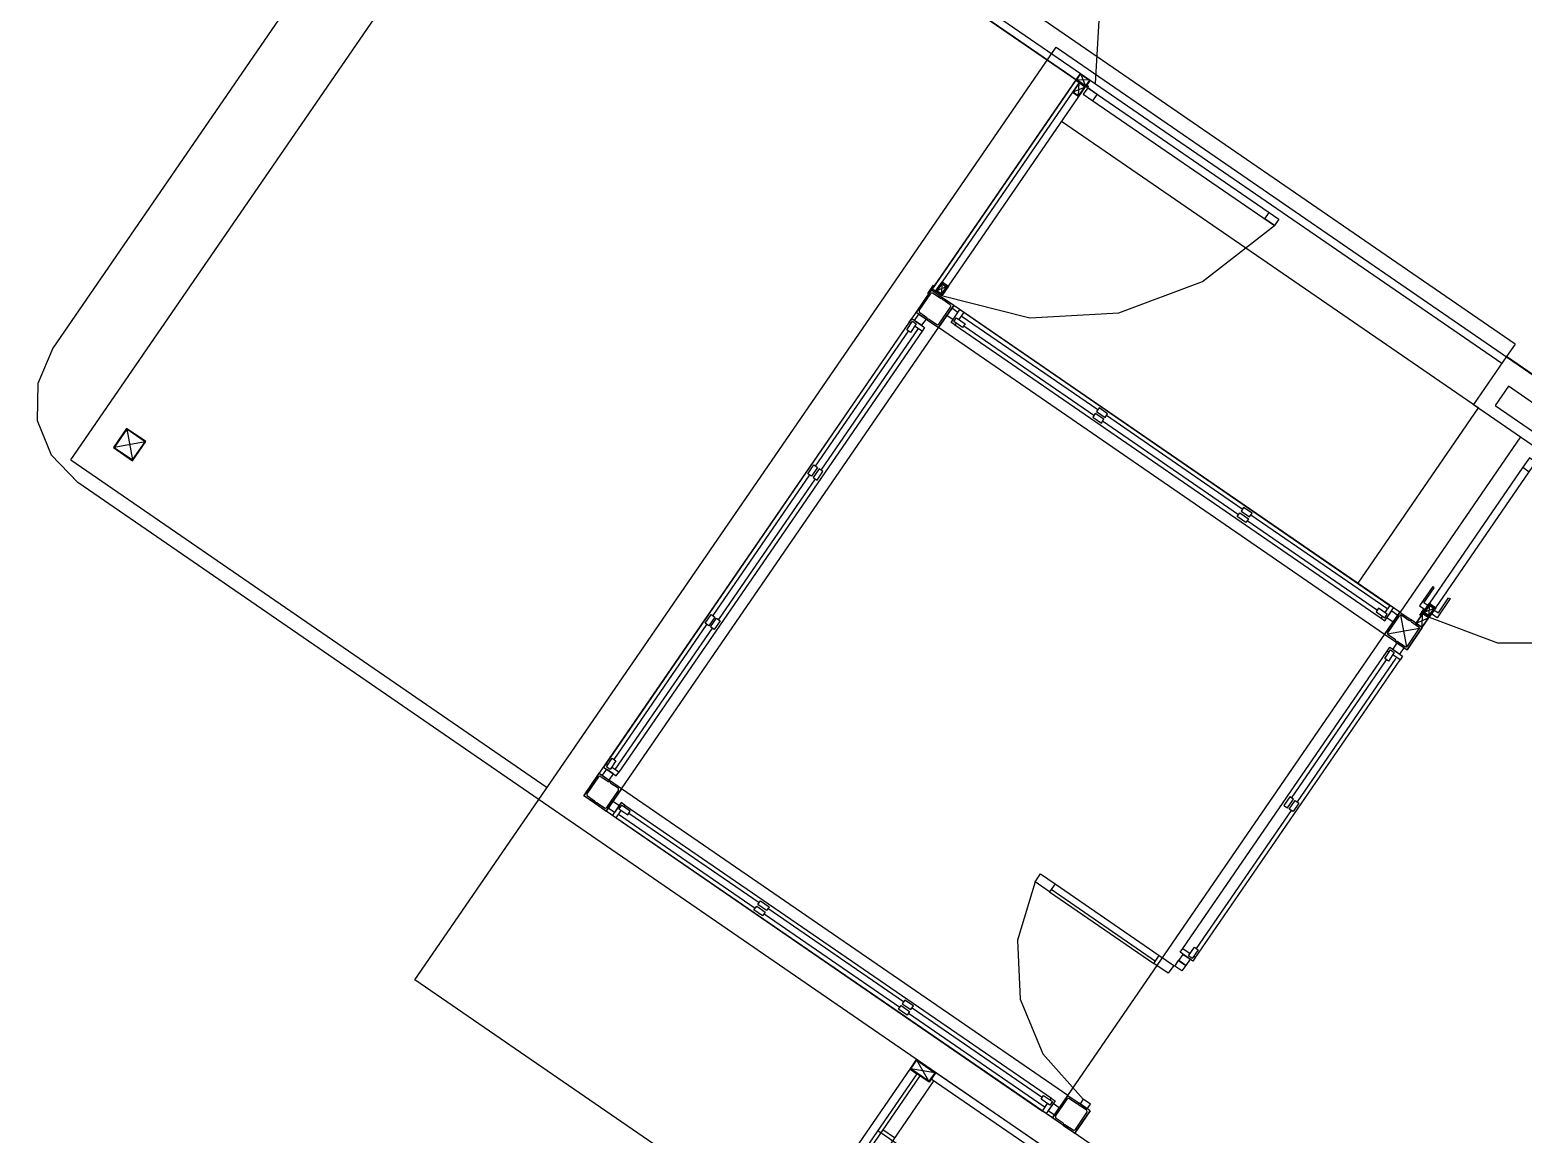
# Model space of a CAD drawing. Header units: metres. Extents: x 2 to 323, y -2 to 254.
# Drawn here: x 87.22 to 94.94, y 186.13 to 191.83 of the extents above; entities that cross this region are included whole.
import ezdxf

# ---------------------------------------------------------------- set-up
doc = ezdxf.new("R2010")
doc.units = ezdxf.units.M
doc.layers.add('REFERENCIA', color=7, linetype='Continuous')

msp = doc.modelspace()

# ---------------------------------------------------------------- linework, layer by layer
at = {"layer": 'REFERENCIA'}
for p, q in [((87.428, 189.611), (92.892, 197.559)), ((87.428, 189.611), (92.892, 197.559)), ((93.053, 197.326), (92.725, 191.557)), ((94.896, 190.21), (90.182, 193.45)), ((94.896, 190.21), (90.182, 193.45)), ((94.896, 190.21), (90.182, 193.45)), ((89.487, 193.322), (87.334, 190.189)), ((89.487, 193.322), (87.334, 190.189)), ((89.487, 193.322), (87.334, 190.189)), ((90.133, 193.29), (92.626, 191.576)), ((90.133, 193.29), (92.626, 191.576)), ((90.133, 193.29), (92.626, 191.576)), ((90.156, 193.323), (92.649, 191.609)), ((90.156, 193.323), (92.649, 191.609)), ((90.156, 193.323), (92.649, 191.609)), ((92.649, 191.607), (92.675, 191.545)), ((92.649, 191.607), (92.675, 191.545)), ((92.649, 191.607), (92.675, 191.545)), ((92.624, 191.574), (91.882, 190.494)), ((92.624, 191.574), (91.882, 190.494)), ((92.624, 191.574), (91.882, 190.494)), ((92.607, 191.513), (91.933, 190.532)), ((92.607, 191.513), (91.933, 190.532)), ((92.607, 191.513), (91.933, 190.532)), ((92.672, 191.539), (92.609, 191.513)), ((92.672, 191.539), (92.609, 191.513)), ((92.672, 191.539), (92.609, 191.513)), ((92.624, 191.574), (92.641, 191.563)), ((92.624, 191.574), (92.641, 191.563)), ((92.624, 191.574), (92.641, 191.563)), ((92.696, 191.575), (92.628, 191.577)), ((92.696, 191.575), (92.628, 191.577)), ((92.696, 191.575), (92.628, 191.577)), ((92.639, 191.493), (92.641, 191.56)), ((92.639, 191.493), (92.641, 191.56)), ((92.639, 191.493), (92.641, 191.56)), ((92.686, 191.535), (93.674, 190.856)), ((92.686, 191.535), (93.674, 190.856)), ((92.686, 191.535), (93.674, 190.856)), ((92.698, 191.575), (94.828, 190.111)), ((92.698, 191.575), (94.828, 190.111)), ((92.698, 191.575), (94.828, 190.111)), ((91.966, 190.51), (92.64, 191.49)), ((91.966, 190.51), (92.64, 191.49)), ((91.966, 190.51), (92.64, 191.49)), ((92.712, 191.468), (93.652, 190.823)), ((92.712, 191.468), (93.652, 190.823)), ((92.712, 191.468), (93.652, 190.823)), ((94.705, 189.881), (92.551, 191.361)), ((94.705, 189.881), (92.551, 191.361)), ((94.705, 189.881), (92.551, 191.361)), ((91.963, 190.509), (91.901, 190.483)), ((91.963, 190.509), (91.901, 190.483)), ((91.963, 190.509), (91.901, 190.483)), ((91.931, 190.463), (91.933, 190.53)), ((91.931, 190.463), (91.933, 190.53)), ((91.931, 190.463), (91.933, 190.53)), ((91.798, 190.374), (91.878, 190.49)), ((91.878, 190.49), (91.798, 190.374)), ((91.798, 190.374), (91.878, 190.49)), ((91.878, 190.49), (91.798, 190.374)), ((91.798, 190.374), (91.878, 190.49)), ((91.878, 190.49), (91.798, 190.374)), ((91.815, 190.383), (91.875, 190.471)), ((91.815, 190.383), (91.875, 190.471)), ((91.815, 190.383), (91.875, 190.471)), ((91.878, 190.49), (91.935, 190.45)), ((91.878, 190.49), (91.935, 190.45)), ((91.878, 190.49), (91.935, 190.45)), ((91.899, 190.483), (91.882, 190.494)), ((91.899, 190.483), (91.882, 190.494)), ((91.899, 190.483), (91.882, 190.494)), ((91.887, 190.473), (91.924, 190.448)), ((91.887, 190.473), (91.924, 190.448)), ((91.887, 190.473), (91.924, 190.448)), ((91.935, 190.45), (91.935, 190.45)), ((91.993, 190.41), (91.935, 190.45)), ((91.935, 190.45), (91.935, 190.45)), ((91.935, 190.45), (91.935, 190.45)), ((91.935, 190.45), (91.935, 190.45)), ((91.935, 190.45), (91.935, 190.45)), ((91.993, 190.41), (91.935, 190.45)), ((91.935, 190.45), (91.935, 190.45)), ((91.935, 190.45), (91.935, 190.45)), ((91.935, 190.45), (91.935, 190.45)), ((91.935, 190.45), (91.935, 190.45)), ((91.993, 190.41), (91.935, 190.45)), ((91.935, 190.45), (91.935, 190.45)), ((91.935, 190.45), (91.935, 190.45)), ((91.935, 190.45), (91.935, 190.45)), ((91.975, 190.413), (91.938, 190.438)), ((91.975, 190.413), (91.938, 190.438)), ((91.975, 190.413), (91.938, 190.438)), ((91.856, 190.335), (91.798, 190.374)), ((91.856, 190.335), (91.798, 190.374)), ((91.856, 190.335), (91.798, 190.374)), ((91.854, 190.346), (91.817, 190.372)), ((91.854, 190.346), (91.817, 190.372)), ((91.854, 190.346), (91.817, 190.372)), ((91.914, 190.295), (91.993, 190.41)), ((91.993, 190.41), (91.914, 190.295)), ((91.914, 190.295), (91.993, 190.41)), ((91.993, 190.41), (91.914, 190.295)), ((91.914, 190.295), (91.993, 190.41)), ((91.993, 190.41), (91.914, 190.295)), ((91.916, 190.313), (91.977, 190.401)), ((91.916, 190.313), (91.977, 190.401)), ((91.916, 190.313), (91.977, 190.401)), ((94.3, 188.824), (91.993, 190.41)), ((94.3, 188.824), (91.993, 190.41)), ((94.3, 188.824), (91.993, 190.41)), ((92.032, 190.356), (92.738, 189.871)), ((92.032, 190.356), (92.738, 189.871)), ((92.032, 190.356), (92.738, 189.871)), ((92.045, 190.375), (92.045, 190.375)), ((92.045, 190.375), (94.249, 188.859)), ((92.045, 190.375), (92.045, 190.375)), ((92.045, 190.375), (94.249, 188.859)), ((92.045, 190.375), (92.045, 190.375)), ((92.045, 190.375), (94.249, 188.859)), ((91.763, 190.323), (90.195, 188.042)), ((91.763, 190.323), (90.195, 188.042)), ((91.763, 190.323), (90.195, 188.042)), ((91.829, 190.277), (90.261, 187.997)), ((91.829, 190.277), (90.261, 187.997)), ((91.829, 190.277), (90.261, 187.997)), ((90.275, 187.911), (91.919, 190.302)), ((90.275, 187.911), (91.919, 190.302)), ((90.275, 187.911), (91.919, 190.302)), ((91.279, 189.578), (91.759, 190.277)), ((91.279, 189.578), (91.759, 190.277)), ((91.279, 189.578), (91.759, 190.277)), ((91.307, 189.559), (91.81, 190.29)), ((91.307, 189.559), (91.81, 190.29)), ((91.307, 189.559), (91.81, 190.29)), ((91.763, 190.323), (91.763, 190.323)), ((91.763, 190.323), (91.763, 190.323)), ((91.763, 190.323), (91.763, 190.323)), ((91.856, 190.335), (91.856, 190.335)), ((91.856, 190.335), (91.914, 190.295)), ((91.856, 190.335), (91.856, 190.335)), ((91.856, 190.335), (91.856, 190.335)), ((91.856, 190.335), (91.856, 190.335)), ((91.856, 190.335), (91.856, 190.335)), ((91.856, 190.335), (91.856, 190.335)), ((91.856, 190.335), (91.914, 190.295)), ((91.856, 190.335), (91.856, 190.335)), ((91.856, 190.335), (91.856, 190.335)), ((91.856, 190.335), (91.856, 190.335)), ((91.856, 190.335), (91.856, 190.335)), ((91.856, 190.335), (91.856, 190.335)), ((91.856, 190.335), (91.914, 190.295)), ((91.856, 190.335), (91.856, 190.335)), ((91.856, 190.335), (91.856, 190.335)), ((91.856, 190.335), (91.856, 190.335)), ((91.856, 190.335), (91.856, 190.335)), ((91.868, 190.337), (91.905, 190.311)), ((91.868, 190.337), (91.905, 190.311)), ((91.868, 190.337), (91.905, 190.311)), ((94.221, 188.709), (91.914, 190.295)), ((94.221, 188.709), (91.914, 190.295)), ((94.221, 188.709), (91.914, 190.295)), ((91.999, 190.309), (94.204, 188.793)), ((91.999, 190.309), (94.204, 188.793)), ((91.999, 190.309), (94.204, 188.793)), ((92.045, 190.305), (92.718, 189.842)), ((92.045, 190.305), (92.718, 189.842)), ((92.045, 190.305), (92.718, 189.842)), ((94.896, 190.21), (94.851, 190.145)), ((94.896, 190.21), (94.851, 190.145)), ((94.896, 190.21), (94.851, 190.145)), ((93.465, 189.328), (92.763, 189.811)), ((93.465, 189.328), (92.763, 189.811)), ((93.465, 189.328), (92.763, 189.811)), ((93.485, 189.357), (92.783, 189.84)), ((93.485, 189.357), (92.783, 189.84)), ((93.485, 189.357), (92.783, 189.84)), ((94.705, 189.881), (94.082, 188.974)), ((94.705, 189.881), (94.082, 188.974)), ((94.705, 189.881), (94.082, 188.974)), ((87.717, 189.771), (87.746, 189.611)), ((87.717, 189.771), (87.746, 189.611)), ((87.717, 189.771), (87.746, 189.611)), ((94.924, 189.731), (94.301, 188.824)), ((94.924, 189.731), (94.301, 188.824)), ((94.924, 189.731), (94.301, 188.824)), ((87.811, 189.705), (87.651, 189.676)), ((87.811, 189.705), (87.651, 189.676)), ((87.811, 189.705), (87.651, 189.676)), ((87.428, 189.611), (89.891, 187.918)), ((87.428, 189.611), (89.891, 187.918)), ((91.248, 189.534), (90.748, 188.806)), ((91.248, 189.534), (90.748, 188.806)), ((91.248, 189.534), (90.748, 188.806)), ((91.277, 189.514), (90.776, 188.786)), ((91.277, 189.514), (90.776, 188.786)), ((91.277, 189.514), (90.776, 188.786)), ((94.936, 189.573), (94.453, 188.87)), ((94.936, 189.573), (94.453, 188.87)), ((94.936, 189.573), (94.453, 188.87)), ((94.486, 188.847), (94.969, 189.55)), ((94.486, 188.847), (94.969, 189.55)), ((94.486, 188.847), (94.969, 189.55)), ((92.501, 186.03), (87.463, 189.494)), ((92.501, 186.03), (87.463, 189.494)), ((92.501, 186.03), (87.463, 189.494)), ((93.51, 189.298), (94.184, 188.835)), ((93.51, 189.298), (94.184, 188.835)), ((93.51, 189.298), (94.184, 188.835)), ((94.232, 188.843), (93.53, 189.326)), ((94.232, 188.843), (93.53, 189.326)), ((94.232, 188.843), (93.53, 189.326)), ((94.221, 188.709), (94.3, 188.824)), ((94.3, 188.824), (94.221, 188.709)), ((94.221, 188.709), (94.3, 188.824)), ((94.3, 188.824), (94.221, 188.709)), ((94.221, 188.709), (94.3, 188.824)), ((94.3, 188.824), (94.221, 188.709)), ((94.238, 188.718), (94.298, 188.805)), ((94.238, 188.718), (94.298, 188.805)), ((94.238, 188.718), (94.298, 188.805)), ((94.3, 188.824), (94.358, 188.784)), ((94.3, 188.824), (94.358, 188.784)), ((94.3, 188.824), (94.358, 188.784)), ((94.303, 188.809), (94.334, 188.645)), ((94.303, 188.809), (94.334, 188.645)), ((94.303, 188.809), (94.334, 188.645)), ((94.31, 188.808), (94.346, 188.782)), ((94.31, 188.808), (94.346, 188.782)), ((94.31, 188.808), (94.346, 188.782)), ((94.415, 188.747), (94.417, 188.815)), ((94.415, 188.747), (94.417, 188.815)), ((94.415, 188.747), (94.417, 188.815)), ((94.484, 188.847), (94.421, 188.821)), ((94.484, 188.847), (94.421, 188.821)), ((94.484, 188.847), (94.421, 188.821)), ((94.452, 188.8), (94.454, 188.867)), ((94.452, 188.8), (94.454, 188.867)), ((94.452, 188.8), (94.454, 188.867)), ((90.237, 188.062), (90.717, 188.761)), ((90.237, 188.062), (90.717, 188.761)), ((90.237, 188.062), (90.717, 188.761)), ((90.243, 188.01), (90.746, 188.741)), ((90.243, 188.01), (90.746, 188.741)), ((90.243, 188.01), (90.746, 188.741)), ((94.236, 188.712), (94.401, 188.742)), ((94.236, 188.712), (94.401, 188.742)), ((94.236, 188.712), (94.401, 188.742)), ((94.337, 188.629), (94.416, 188.745)), ((94.416, 188.745), (94.337, 188.629)), ((94.337, 188.629), (94.416, 188.745)), ((94.416, 188.745), (94.337, 188.629)), ((94.337, 188.629), (94.416, 188.745)), ((94.416, 188.745), (94.337, 188.629)), ((94.339, 188.648), (94.399, 188.736)), ((94.339, 188.648), (94.399, 188.736)), ((94.339, 188.648), (94.399, 188.736)), ((94.358, 188.784), (94.358, 188.784)), ((94.416, 188.745), (94.358, 188.784)), ((94.358, 188.784), (94.358, 188.784)), ((94.358, 188.784), (94.358, 188.784)), ((94.358, 188.784), (94.358, 188.784)), ((94.358, 188.784), (94.358, 188.784)), ((94.416, 188.745), (94.358, 188.784)), ((94.358, 188.784), (94.358, 188.784)), ((94.358, 188.784), (94.358, 188.784)), ((94.358, 188.784), (94.358, 188.784)), ((94.358, 188.784), (94.358, 188.784)), ((94.416, 188.745), (94.358, 188.784)), ((94.358, 188.784), (94.358, 188.784)), ((94.358, 188.784), (94.358, 188.784)), ((94.358, 188.784), (94.358, 188.784)), ((94.397, 188.747), (94.36, 188.773)), ((94.397, 188.747), (94.36, 188.773)), ((94.397, 188.747), (94.36, 188.773)), ((94.385, 188.768), (94.448, 188.794)), ((94.385, 188.768), (94.448, 188.794)), ((94.385, 188.768), (94.448, 188.794)), ((92.583, 186.325), (94.226, 188.716)), ((92.583, 186.325), (94.226, 188.716)), ((92.583, 186.325), (94.226, 188.716)), ((94.279, 188.669), (94.221, 188.709)), ((94.279, 188.669), (94.221, 188.709)), ((94.279, 188.669), (94.221, 188.709)), ((94.277, 188.681), (94.24, 188.706)), ((94.277, 188.681), (94.24, 188.706)), ((94.277, 188.681), (94.24, 188.706)), ((94.279, 188.669), (94.279, 188.669)), ((94.279, 188.669), (94.337, 188.629)), ((94.279, 188.669), (94.279, 188.669)), ((94.279, 188.669), (94.279, 188.669)), ((94.279, 188.669), (94.279, 188.669)), ((94.279, 188.669), (94.279, 188.669)), ((94.279, 188.669), (94.279, 188.669)), ((94.279, 188.669), (94.337, 188.629)), ((94.279, 188.669), (94.279, 188.669)), ((94.279, 188.669), (94.279, 188.669)), ((94.279, 188.669), (94.279, 188.669)), ((94.279, 188.669), (94.279, 188.669)), ((94.279, 188.669), (94.279, 188.669)), ((94.279, 188.669), (94.337, 188.629)), ((94.279, 188.669), (94.279, 188.669)), ((94.279, 188.669), (94.279, 188.669)), ((94.279, 188.669), (94.279, 188.669)), ((94.279, 188.669), (94.279, 188.669)), ((94.291, 188.671), (94.327, 188.646)), ((94.291, 188.671), (94.327, 188.646)), ((94.291, 188.671), (94.327, 188.646)), ((93.178, 187.086), (94.235, 188.623)), ((93.178, 187.086), (94.235, 188.623)), ((93.178, 187.086), (94.235, 188.623)), ((93.239, 187.033), (94.301, 188.578)), ((93.239, 187.033), (94.301, 188.578)), ((93.239, 187.033), (94.301, 188.578)), ((93.74, 187.863), (94.231, 188.578)), ((93.74, 187.863), (94.231, 188.578)), ((93.74, 187.863), (94.231, 188.578)), ((94.279, 188.587), (93.769, 187.844)), ((94.279, 188.587), (93.769, 187.844)), ((94.279, 188.587), (93.769, 187.844)), ((90.081, 187.875), (90.16, 187.991)), ((90.16, 187.991), (90.081, 187.875)), ((90.081, 187.875), (90.16, 187.991)), ((90.16, 187.991), (90.081, 187.875)), ((90.081, 187.875), (90.16, 187.991)), ((90.16, 187.991), (90.081, 187.875)), ((90.097, 187.884), (90.157, 187.972)), ((90.097, 187.884), (90.157, 187.972)), ((90.097, 187.884), (90.157, 187.972)), ((90.16, 187.991), (90.218, 187.951)), ((90.16, 187.991), (90.218, 187.951)), ((90.16, 187.991), (90.218, 187.951)), ((90.169, 187.974), (90.206, 187.949)), ((90.169, 187.974), (90.206, 187.949)), ((90.169, 187.974), (90.206, 187.949)), ((90.138, 187.836), (90.081, 187.875)), ((90.138, 187.836), (90.081, 187.875)), ((90.138, 187.836), (90.081, 187.875)), ((90.196, 187.796), (90.275, 187.911)), ((90.275, 187.911), (90.196, 187.796)), ((90.196, 187.796), (90.275, 187.911)), ((90.275, 187.911), (90.196, 187.796)), ((90.196, 187.796), (90.275, 187.911)), ((90.275, 187.911), (90.196, 187.796)), ((90.199, 187.815), (90.259, 187.902)), ((90.199, 187.815), (90.259, 187.902)), ((90.199, 187.815), (90.259, 187.902)), ((90.218, 187.951), (90.218, 187.951)), ((90.275, 187.911), (90.218, 187.951)), ((90.218, 187.951), (90.218, 187.951)), ((90.218, 187.951), (90.218, 187.951)), ((90.218, 187.951), (90.218, 187.951)), ((90.218, 187.951), (90.218, 187.951)), ((90.275, 187.911), (90.218, 187.951)), ((90.218, 187.951), (90.218, 187.951)), ((90.218, 187.951), (90.218, 187.951)), ((90.218, 187.951), (90.218, 187.951)), ((90.218, 187.951), (90.218, 187.951)), ((90.275, 187.911), (90.218, 187.951)), ((90.218, 187.951), (90.218, 187.951)), ((90.218, 187.951), (90.218, 187.951)), ((90.218, 187.951), (90.218, 187.951)), ((90.257, 187.914), (90.22, 187.939)), ((90.257, 187.914), (90.22, 187.939)), ((90.257, 187.914), (90.22, 187.939)), ((92.583, 186.325), (90.275, 187.911)), ((92.583, 186.325), (90.275, 187.911)), ((92.583, 186.325), (90.275, 187.911)), ((90.136, 187.847), (90.099, 187.873)), ((90.136, 187.847), (90.099, 187.873)), ((90.136, 187.847), (90.099, 187.873)), ((90.138, 187.836), (90.138, 187.836)), ((90.138, 187.836), (90.196, 187.796)), ((90.138, 187.836), (90.138, 187.836)), ((90.138, 187.836), (90.138, 187.836)), ((90.138, 187.836), (90.138, 187.836)), ((90.138, 187.836), (90.138, 187.836)), ((90.138, 187.836), (90.138, 187.836)), ((90.138, 187.836), (90.196, 187.796)), ((90.138, 187.836), (90.138, 187.836)), ((90.138, 187.836), (90.138, 187.836)), ((90.138, 187.836), (90.138, 187.836)), ((90.138, 187.836), (90.138, 187.836)), ((90.138, 187.836), (90.138, 187.836)), ((90.138, 187.836), (90.196, 187.796)), ((90.138, 187.836), (90.138, 187.836)), ((90.138, 187.836), (90.138, 187.836)), ((90.138, 187.836), (90.138, 187.836)), ((90.138, 187.836), (90.138, 187.836)), ((90.15, 187.838), (90.187, 187.813)), ((90.15, 187.838), (90.187, 187.813)), ((90.15, 187.838), (90.187, 187.813)), ((90.293, 187.827), (92.498, 186.311)), ((90.293, 187.827), (92.498, 186.311)), ((90.293, 187.827), (92.498, 186.311)), ((93.738, 187.799), (93.247, 187.085)), ((93.738, 187.799), (93.247, 187.085)), ((93.738, 187.799), (93.247, 187.085)), ((92.503, 186.21), (90.196, 187.796)), ((92.503, 186.21), (90.196, 187.796)), ((92.503, 186.21), (90.196, 187.796)), ((90.248, 187.761), (90.248, 187.761)), ((90.248, 187.761), (92.452, 186.245)), ((90.248, 187.761), (90.248, 187.761)), ((90.248, 187.761), (92.452, 186.245)), ((90.248, 187.761), (90.248, 187.761)), ((90.248, 187.761), (92.452, 186.245)), ((90.26, 187.78), (90.967, 187.294)), ((90.26, 187.78), (90.967, 187.294)), ((90.26, 187.78), (90.967, 187.294)), ((90.313, 187.785), (90.987, 187.323)), ((90.313, 187.785), (90.987, 187.323)), ((90.313, 187.785), (90.987, 187.323)), ((92.517, 187.42), (93.056, 187.049)), ((92.517, 187.42), (93.056, 187.049)), ((92.517, 187.42), (93.056, 187.049)), ((92.488, 187.379), (93.028, 187.008)), ((92.488, 187.379), (93.028, 187.008)), ((92.488, 187.379), (93.028, 187.008)), ((92.497, 187.392), (93.037, 187.02)), ((92.497, 187.392), (93.037, 187.02)), ((92.497, 187.392), (93.037, 187.02)), ((91.714, 186.78), (91.012, 187.263)), ((91.714, 186.78), (91.012, 187.263)), ((91.714, 186.78), (91.012, 187.263)), ((91.734, 186.809), (91.031, 187.292)), ((91.734, 186.809), (91.031, 187.292)), ((91.734, 186.809), (91.031, 187.292)), ((92.461, 186.267), (91.759, 186.75)), ((92.461, 186.267), (91.759, 186.75)), ((92.461, 186.267), (91.759, 186.75)), ((91.778, 186.778), (92.452, 186.315)), ((91.778, 186.778), (92.452, 186.315)), ((91.778, 186.778), (92.452, 186.315)), ((91.865, 186.399), (91.802, 186.508)), ((91.865, 186.399), (91.802, 186.508)), ((91.865, 186.399), (91.802, 186.508)), ((91.818, 186.427), (83.297, 174.032)), ((91.818, 186.427), (83.297, 174.032)), ((91.818, 186.427), (83.297, 174.032)), ((91.896, 186.443), (91.771, 186.463)), ((91.896, 186.443), (91.771, 186.463)), ((91.896, 186.443), (91.771, 186.463)), ((91.877, 186.411), (91.9, 186.444)), ((91.877, 186.411), (91.9, 186.444)), ((91.877, 186.411), (91.9, 186.444)), ((91.877, 186.411), (92.438, 186.026)), ((91.877, 186.411), (92.438, 186.026)), ((91.877, 186.411), (92.438, 186.026)), ((91.9, 186.444), (92.46, 186.059)), ((91.9, 186.444), (92.46, 186.059)), ((91.9, 186.444), (92.46, 186.059)), ((91.89, 186.402), (83.358, 173.99)), ((91.89, 186.402), (83.358, 173.99)), ((91.89, 186.402), (83.358, 173.99)), ((92.504, 186.21), (92.583, 186.325)), ((92.583, 186.325), (92.504, 186.21)), ((92.504, 186.21), (92.583, 186.325)), ((92.583, 186.325), (92.504, 186.21)), ((92.504, 186.21), (92.583, 186.325)), ((92.583, 186.325), (92.504, 186.21)), ((92.52, 186.219), (92.58, 186.307)), ((92.52, 186.219), (92.58, 186.307)), ((92.52, 186.219), (92.58, 186.307)), ((92.583, 186.325), (92.641, 186.286)), ((92.583, 186.325), (92.641, 186.286)), ((92.583, 186.325), (92.641, 186.286)), ((92.592, 186.309), (92.629, 186.283)), ((92.592, 186.309), (92.629, 186.283)), ((92.592, 186.309), (92.629, 186.283)), ((92.641, 186.286), (92.641, 186.286)), ((92.698, 186.246), (92.641, 186.286)), ((92.641, 186.286), (92.641, 186.286)), ((92.641, 186.286), (92.641, 186.286)), ((92.641, 186.286), (92.641, 186.286)), ((92.641, 186.286), (92.641, 186.286)), ((92.698, 186.246), (92.641, 186.286)), ((92.641, 186.286), (92.641, 186.286)), ((92.641, 186.286), (92.641, 186.286)), ((92.641, 186.286), (92.641, 186.286)), ((92.641, 186.286), (92.641, 186.286)), ((92.698, 186.246), (92.641, 186.286)), ((92.641, 186.286), (92.641, 186.286)), ((92.641, 186.286), (92.641, 186.286)), ((92.641, 186.286), (92.641, 186.286)), ((92.68, 186.249), (92.643, 186.274)), ((92.68, 186.249), (92.643, 186.274)), ((92.68, 186.249), (92.643, 186.274)), ((92.561, 186.17), (92.504, 186.21)), ((92.561, 186.17), (92.504, 186.21)), ((92.561, 186.17), (92.504, 186.21)), ((92.559, 186.182), (92.522, 186.207)), ((92.559, 186.182), (92.522, 186.207)), ((92.559, 186.182), (92.522, 186.207)), ((92.619, 186.131), (92.698, 186.246)), ((92.698, 186.246), (92.619, 186.131)), ((92.619, 186.131), (92.698, 186.246)), ((92.698, 186.246), (92.619, 186.131)), ((92.619, 186.131), (92.698, 186.246)), ((92.698, 186.246), (92.619, 186.131)), ((92.622, 186.149), (92.682, 186.237)), ((92.622, 186.149), (92.682, 186.237)), ((92.622, 186.149), (92.682, 186.237)), ((91.601, 186.145), (92.194, 185.737)), ((91.601, 186.145), (92.194, 185.737)), ((91.601, 186.145), (92.194, 185.737)), ((91.686, 186.106), (91.626, 186.147)), ((91.686, 186.106), (91.626, 186.147)), ((91.686, 186.106), (91.626, 186.147)), ((92.561, 186.17), (92.561, 186.17)), ((92.561, 186.17), (92.619, 186.131)), ((92.561, 186.17), (92.561, 186.17)), ((92.561, 186.17), (92.561, 186.17)), ((92.561, 186.17), (92.561, 186.17)), ((92.561, 186.17), (92.561, 186.17)), ((92.561, 186.17), (92.561, 186.17)), ((92.561, 186.17), (92.619, 186.131)), ((92.561, 186.17), (92.561, 186.17)), ((92.561, 186.17), (92.561, 186.17)), ((92.561, 186.17), (92.561, 186.17)), ((92.561, 186.17), (92.561, 186.17)), ((92.561, 186.17), (92.561, 186.17)), ((92.561, 186.17), (92.619, 186.131)), ((92.561, 186.17), (92.561, 186.17)), ((92.561, 186.17), (92.561, 186.17)), ((92.561, 186.17), (92.561, 186.17)), ((92.561, 186.17), (92.561, 186.17)), ((92.573, 186.172), (92.61, 186.147)), ((92.573, 186.172), (92.61, 186.147)), ((92.573, 186.172), (92.61, 186.147))]:
    msp.add_line(p, q, dxfattribs=at)
for points in [[(90.081, 187.875), (92.626, 191.576), (90.133, 193.29), (91.317, 195.013), (91.284, 195.036), (92.944, 197.45), (114.105, 182.904), (129.398, 176.048), (129.431, 176.025), (122.372, 165.757), (107.621, 175.897), (107.584, 175.843), (94.976, 184.51), (90.081, 187.875)], [(90.081, 187.875), (92.626, 191.576), (90.133, 193.29), (91.317, 195.013), (91.284, 195.036), (92.944, 197.45), (114.105, 182.904), (129.398, 176.048), (129.431, 176.025), (122.372, 165.757), (107.621, 175.897), (107.584, 175.843), (94.976, 184.51), (90.081, 187.875)], [(92.522, 191.745), (110.273, 179.543), (106.958, 174.72), (89.207, 186.923), (92.522, 191.745)], [(92.522, 191.745), (110.273, 179.543), (106.958, 174.72), (89.207, 186.923), (92.522, 191.745)], [(92.698, 191.575), (92.676, 191.542), (92.626, 191.576), (92.649, 191.609), (92.698, 191.575)], [(92.698, 191.575), (92.676, 191.542), (92.626, 191.576), (92.649, 191.609), (92.698, 191.575)], [(92.698, 191.575), (92.676, 191.542), (92.626, 191.576), (92.649, 191.609), (92.698, 191.575)], [(92.695, 191.575), (92.675, 191.545), (92.629, 191.577), (92.649, 191.606), (92.695, 191.575)], [(92.695, 191.575), (92.675, 191.545), (92.629, 191.577), (92.649, 191.606), (92.695, 191.575)], [(92.695, 191.575), (92.675, 191.545), (92.629, 191.577), (92.649, 191.606), (92.695, 191.575)], [(92.674, 191.54), (92.641, 191.563), (92.607, 191.513), (92.64, 191.49), (92.674, 191.54)], [(92.674, 191.54), (92.641, 191.563), (92.607, 191.513), (92.64, 191.49), (92.674, 191.54)], [(92.674, 191.54), (92.641, 191.563), (92.607, 191.513), (92.64, 191.49), (92.674, 191.54)], [(92.671, 191.539), (92.641, 191.56), (92.61, 191.514), (92.639, 191.493), (92.671, 191.539)], [(92.671, 191.539), (92.641, 191.56), (92.61, 191.514), (92.639, 191.493), (92.671, 191.539)], [(92.671, 191.539), (92.641, 191.56), (92.61, 191.514), (92.639, 191.493), (92.671, 191.539)], [(92.686, 191.535), (92.663, 191.502), (92.712, 191.468), (92.735, 191.501), (92.686, 191.535)], [(92.686, 191.535), (92.663, 191.502), (92.712, 191.468), (92.735, 191.501), (92.686, 191.535)], [(92.686, 191.535), (92.663, 191.502), (92.712, 191.468), (92.735, 191.501), (92.686, 191.535)], [(92.688, 191.542), (92.688, 191.54), (92.687, 191.539), (92.685, 191.538), (92.683, 191.537), (92.681, 191.538), (92.68, 191.539), (92.679, 191.54), (92.678, 191.542), (92.679, 191.544), (92.68, 191.546), (92.681, 191.547), (92.683, 191.547), (92.685, 191.547), (92.687, 191.546), (92.688, 191.544), (92.688, 191.542)], [(92.688, 191.542), (92.688, 191.54), (92.687, 191.539), (92.685, 191.538), (92.683, 191.537), (92.681, 191.538), (92.68, 191.539), (92.679, 191.54), (92.678, 191.542), (92.679, 191.544), (92.68, 191.546), (92.681, 191.547), (92.683, 191.547), (92.685, 191.547), (92.687, 191.546), (92.688, 191.544), (92.688, 191.542)], [(92.688, 191.542), (92.688, 191.54), (92.687, 191.539), (92.685, 191.538), (92.683, 191.537), (92.681, 191.538), (92.68, 191.539), (92.679, 191.54), (92.678, 191.542), (92.679, 191.544), (92.68, 191.546), (92.681, 191.547), (92.683, 191.547), (92.685, 191.547), (92.687, 191.546), (92.688, 191.544), (92.688, 191.542)], [(93.674, 190.856), (93.652, 190.823), (93.602, 190.857), (93.625, 190.89), (93.674, 190.856)], [(93.674, 190.856), (93.652, 190.823), (93.602, 190.857), (93.625, 190.89), (93.674, 190.856)], [(93.674, 190.856), (93.652, 190.823), (93.602, 190.857), (93.625, 190.89), (93.674, 190.856)], [(91.863, 190.468), (91.859, 190.471), (91.888, 190.514), (91.893, 190.511), (91.863, 190.468)], [(91.863, 190.468), (91.859, 190.471), (91.888, 190.514), (91.893, 190.511), (91.863, 190.468)], [(91.863, 190.468), (91.859, 190.471), (91.888, 190.514), (91.893, 190.511), (91.863, 190.468)], [(91.932, 190.46), (91.899, 190.483), (91.933, 190.532), (91.966, 190.51), (91.932, 190.46)], [(91.932, 190.46), (91.899, 190.483), (91.933, 190.532), (91.966, 190.51), (91.932, 190.46)], [(91.932, 190.46), (91.899, 190.483), (91.933, 190.532), (91.966, 190.51), (91.932, 190.46)], [(91.931, 190.463), (91.902, 190.483), (91.933, 190.53), (91.963, 190.509), (91.931, 190.463)], [(91.931, 190.463), (91.902, 190.483), (91.933, 190.53), (91.963, 190.509), (91.931, 190.463)], [(91.931, 190.463), (91.902, 190.483), (91.933, 190.53), (91.963, 190.509), (91.931, 190.463)], [(91.934, 190.521), (91.954, 190.506), (91.929, 190.469), (91.908, 190.483), (91.934, 190.521)], [(91.934, 190.521), (91.954, 190.506), (91.929, 190.469), (91.908, 190.483), (91.934, 190.521)], [(91.934, 190.521), (91.954, 190.506), (91.929, 190.469), (91.908, 190.483), (91.934, 190.521)], [(91.791, 190.332), (91.813, 190.364), (91.85, 190.339), (91.827, 190.307), (91.791, 190.332)], [(91.791, 190.332), (91.813, 190.364), (91.85, 190.339), (91.827, 190.307), (91.791, 190.332)], [(91.791, 190.332), (91.813, 190.364), (91.85, 190.339), (91.827, 190.307), (91.791, 190.332)], [(92.015, 190.373), (91.983, 190.395), (91.958, 190.359), (91.99, 190.337), (92.015, 190.373)], [(92.015, 190.373), (91.983, 190.395), (91.958, 190.359), (91.99, 190.337), (92.015, 190.373)], [(92.015, 190.373), (91.983, 190.395), (91.958, 190.359), (91.99, 190.337), (92.015, 190.373)], [(91.78, 190.328), (91.799, 190.315), (91.769, 190.27), (91.75, 190.283), (91.78, 190.328)], [(91.78, 190.328), (91.799, 190.315), (91.769, 190.27), (91.75, 190.283), (91.78, 190.328)], [(91.78, 190.328), (91.799, 190.315), (91.769, 190.27), (91.75, 190.283), (91.78, 190.328)], [(92.052, 190.314), (92.038, 190.295), (91.994, 190.326), (92.007, 190.345), (92.052, 190.314)], [(92.052, 190.314), (92.038, 190.295), (91.994, 190.326), (92.007, 190.345), (92.052, 190.314)], [(92.052, 190.314), (92.038, 190.295), (91.994, 190.326), (92.007, 190.345), (92.052, 190.314)], [(94.793, 189.893), (95.287, 189.553), (95.355, 189.652), (94.861, 189.992), (94.793, 189.893)], [(94.793, 189.893), (95.287, 189.553), (95.355, 189.652), (94.861, 189.992), (94.793, 189.893)], [(92.725, 189.851), (92.712, 189.832), (92.757, 189.802), (92.77, 189.821), (92.725, 189.851)], [(92.725, 189.851), (92.712, 189.832), (92.757, 189.802), (92.77, 189.821), (92.725, 189.851)], [(92.725, 189.851), (92.712, 189.832), (92.757, 189.802), (92.77, 189.821), (92.725, 189.851)], [(92.745, 189.88), (92.731, 189.861), (92.776, 189.83), (92.789, 189.849), (92.745, 189.88)], [(92.745, 189.88), (92.731, 189.861), (92.776, 189.83), (92.789, 189.849), (92.745, 189.88)], [(92.745, 189.88), (92.731, 189.861), (92.776, 189.83), (92.789, 189.849), (92.745, 189.88)], [(87.716, 189.774), (87.648, 189.675), (87.747, 189.607), (87.815, 189.706), (87.716, 189.774)], [(87.716, 189.774), (87.648, 189.675), (87.747, 189.607), (87.815, 189.706), (87.716, 189.774)], [(87.716, 189.774), (87.648, 189.675), (87.747, 189.607), (87.815, 189.706), (87.716, 189.774)], [(87.717, 189.771), (87.651, 189.676), (87.746, 189.611), (87.811, 189.705), (87.717, 189.771)], [(87.717, 189.771), (87.651, 189.676), (87.746, 189.611), (87.811, 189.705), (87.717, 189.771)], [(87.717, 189.771), (87.651, 189.676), (87.746, 189.611), (87.811, 189.705), (87.717, 189.771)], [(91.269, 189.585), (91.288, 189.572), (91.258, 189.527), (91.239, 189.54), (91.269, 189.585)], [(91.269, 189.585), (91.288, 189.572), (91.258, 189.527), (91.239, 189.54), (91.269, 189.585)], [(91.269, 189.585), (91.288, 189.572), (91.258, 189.527), (91.239, 189.54), (91.269, 189.585)], [(95.003, 189.599), (94.97, 189.622), (94.936, 189.573), (94.969, 189.55), (95.003, 189.599)], [(95.003, 189.599), (94.97, 189.622), (94.936, 189.573), (94.969, 189.55), (95.003, 189.599)], [(95.003, 189.599), (94.97, 189.622), (94.936, 189.573), (94.969, 189.55), (95.003, 189.599)], [(91.267, 189.52), (91.286, 189.507), (91.317, 189.552), (91.298, 189.565), (91.267, 189.52)], [(91.267, 189.52), (91.286, 189.507), (91.317, 189.552), (91.298, 189.565), (91.267, 189.52)], [(91.267, 189.52), (91.286, 189.507), (91.317, 189.552), (91.298, 189.565), (91.267, 189.52)], [(93.492, 189.366), (93.479, 189.347), (93.523, 189.317), (93.536, 189.336), (93.492, 189.366)], [(93.492, 189.366), (93.479, 189.347), (93.523, 189.317), (93.536, 189.336), (93.492, 189.366)], [(93.492, 189.366), (93.479, 189.347), (93.523, 189.317), (93.536, 189.336), (93.492, 189.366)], [(93.517, 189.307), (93.504, 189.288), (93.459, 189.319), (93.472, 189.338), (93.517, 189.307)], [(93.517, 189.307), (93.504, 189.288), (93.459, 189.319), (93.472, 189.338), (93.517, 189.307)], [(93.517, 189.307), (93.504, 189.288), (93.459, 189.319), (93.472, 189.338), (93.517, 189.307)], [(94.445, 188.858), (94.424, 188.872), (94.478, 188.95), (94.47, 188.956), (94.402, 188.857), (94.431, 188.837), (94.445, 188.858)], [(94.445, 188.858), (94.424, 188.872), (94.478, 188.95), (94.47, 188.956), (94.402, 188.857), (94.431, 188.837), (94.445, 188.858)], [(94.445, 188.858), (94.424, 188.872), (94.478, 188.95), (94.47, 188.956), (94.402, 188.857), (94.431, 188.837), (94.445, 188.858)], [(94.478, 188.835), (94.499, 188.821), (94.552, 188.899), (94.561, 188.894), (94.493, 188.795), (94.464, 188.815), (94.478, 188.835)], [(94.478, 188.835), (94.499, 188.821), (94.552, 188.899), (94.561, 188.894), (94.493, 188.795), (94.464, 188.815), (94.478, 188.835)], [(94.478, 188.835), (94.499, 188.821), (94.552, 188.899), (94.561, 188.894), (94.493, 188.795), (94.464, 188.815), (94.478, 188.835)], [(90.738, 188.812), (90.757, 188.799), (90.727, 188.754), (90.708, 188.768), (90.738, 188.812)], [(90.738, 188.812), (90.757, 188.799), (90.727, 188.754), (90.708, 188.768), (90.738, 188.812)], [(90.738, 188.812), (90.757, 188.799), (90.727, 188.754), (90.708, 188.768), (90.738, 188.812)], [(94.19, 188.844), (94.177, 188.825), (94.222, 188.794), (94.235, 188.814), (94.19, 188.844)], [(94.19, 188.844), (94.177, 188.825), (94.222, 188.794), (94.235, 188.814), (94.19, 188.844)], [(94.19, 188.844), (94.177, 188.825), (94.222, 188.794), (94.235, 188.814), (94.19, 188.844)], [(94.258, 188.831), (94.29, 188.809), (94.265, 188.773), (94.233, 188.795), (94.258, 188.831)], [(94.258, 188.831), (94.29, 188.809), (94.265, 188.773), (94.233, 188.795), (94.258, 188.831)], [(94.258, 188.831), (94.29, 188.809), (94.265, 188.773), (94.233, 188.795), (94.258, 188.831)], [(94.45, 188.794), (94.417, 188.817), (94.383, 188.767), (94.416, 188.745), (94.45, 188.794)], [(94.45, 188.794), (94.417, 188.817), (94.383, 188.767), (94.416, 188.745), (94.45, 188.794)], [(94.45, 188.794), (94.417, 188.817), (94.383, 188.767), (94.416, 188.745), (94.45, 188.794)], [(94.448, 188.794), (94.417, 188.815), (94.385, 188.768), (94.415, 188.747), (94.448, 188.794)], [(94.448, 188.794), (94.417, 188.815), (94.385, 188.768), (94.415, 188.747), (94.448, 188.794)], [(94.448, 188.794), (94.417, 188.815), (94.385, 188.768), (94.415, 188.747), (94.448, 188.794)], [(94.408, 188.805), (94.403, 188.808), (94.423, 188.837), (94.427, 188.834), (94.408, 188.805)], [(94.408, 188.805), (94.403, 188.808), (94.423, 188.837), (94.427, 188.834), (94.408, 188.805)], [(94.408, 188.805), (94.403, 188.808), (94.423, 188.837), (94.427, 188.834), (94.408, 188.805)], [(94.452, 188.798), (94.419, 188.82), (94.453, 188.87), (94.486, 188.847), (94.452, 188.798)], [(94.452, 188.798), (94.419, 188.82), (94.453, 188.87), (94.486, 188.847), (94.452, 188.798)], [(94.452, 188.798), (94.419, 188.82), (94.453, 188.87), (94.486, 188.847), (94.452, 188.798)], [(94.452, 188.8), (94.421, 188.821), (94.454, 188.867), (94.484, 188.847), (94.452, 188.8)], [(94.452, 188.8), (94.421, 188.821), (94.454, 188.867), (94.484, 188.847), (94.452, 188.8)], [(94.452, 188.8), (94.421, 188.821), (94.454, 188.867), (94.484, 188.847), (94.452, 188.8)], [(94.454, 188.858), (94.475, 188.844), (94.449, 188.806), (94.429, 188.821), (94.454, 188.858)], [(94.454, 188.858), (94.475, 188.844), (94.449, 188.806), (94.429, 188.821), (94.454, 188.858)], [(94.454, 188.858), (94.475, 188.844), (94.449, 188.806), (94.429, 188.821), (94.454, 188.858)], [(90.767, 188.793), (90.786, 188.78), (90.755, 188.735), (90.736, 188.748), (90.767, 188.793)], [(90.767, 188.793), (90.786, 188.78), (90.755, 188.735), (90.736, 188.748), (90.767, 188.793)], [(90.767, 188.793), (90.786, 188.78), (90.755, 188.735), (90.736, 188.748), (90.767, 188.793)], [(94.3, 188.607), (94.322, 188.64), (94.285, 188.665), (94.263, 188.632), (94.3, 188.607)], [(94.3, 188.607), (94.322, 188.64), (94.285, 188.665), (94.263, 188.632), (94.3, 188.607)], [(94.3, 188.607), (94.322, 188.64), (94.285, 188.665), (94.263, 188.632), (94.3, 188.607)], [(94.241, 188.571), (94.222, 188.584), (94.252, 188.629), (94.271, 188.616), (94.241, 188.571)], [(94.241, 188.571), (94.222, 188.584), (94.252, 188.629), (94.271, 188.616), (94.241, 188.571)], [(94.241, 188.571), (94.222, 188.584), (94.252, 188.629), (94.271, 188.616), (94.241, 188.571)], [(90.227, 188.069), (90.246, 188.056), (90.216, 188.011), (90.197, 188.024), (90.227, 188.069)], [(90.227, 188.069), (90.246, 188.056), (90.216, 188.011), (90.197, 188.024), (90.227, 188.069)], [(90.227, 188.069), (90.246, 188.056), (90.216, 188.011), (90.197, 188.024), (90.227, 188.069)], [(90.197, 188.013), (90.175, 187.981), (90.211, 187.956), (90.233, 187.988), (90.197, 188.013)], [(90.197, 188.013), (90.175, 187.981), (90.211, 187.956), (90.233, 187.988), (90.197, 188.013)], [(90.197, 188.013), (90.175, 187.981), (90.211, 187.956), (90.233, 187.988), (90.197, 188.013)], [(90.239, 187.789), (90.206, 187.811), (90.231, 187.847), (90.264, 187.825), (90.239, 187.789)], [(90.239, 187.789), (90.206, 187.811), (90.231, 187.847), (90.264, 187.825), (90.239, 187.789)], [(90.239, 187.789), (90.206, 187.811), (90.231, 187.847), (90.264, 187.825), (90.239, 187.789)], [(90.307, 187.776), (90.32, 187.795), (90.275, 187.826), (90.262, 187.807), (90.307, 187.776)], [(90.307, 187.776), (90.32, 187.795), (90.275, 187.826), (90.262, 187.807), (90.307, 187.776)], [(90.307, 187.776), (90.32, 187.795), (90.275, 187.826), (90.262, 187.807), (90.307, 187.776)], [(93.75, 187.857), (93.731, 187.87), (93.7, 187.825), (93.719, 187.812), (93.75, 187.857)], [(93.75, 187.857), (93.731, 187.87), (93.7, 187.825), (93.719, 187.812), (93.75, 187.857)], [(93.75, 187.857), (93.731, 187.87), (93.7, 187.825), (93.719, 187.812), (93.75, 187.857)], [(93.748, 187.793), (93.728, 187.806), (93.759, 187.85), (93.778, 187.837), (93.748, 187.793)], [(93.748, 187.793), (93.728, 187.806), (93.759, 187.85), (93.778, 187.837), (93.748, 187.793)], [(93.748, 187.793), (93.728, 187.806), (93.759, 187.85), (93.778, 187.837), (93.748, 187.793)], [(92.488, 187.379), (92.414, 187.43), (92.442, 187.471), (92.517, 187.42), (92.488, 187.379)], [(92.488, 187.379), (92.414, 187.43), (92.442, 187.471), (92.517, 187.42), (92.488, 187.379)], [(92.488, 187.379), (92.414, 187.43), (92.442, 187.471), (92.517, 187.42), (92.488, 187.379)], [(90.96, 187.285), (90.974, 187.304), (91.018, 187.273), (91.005, 187.254), (90.96, 187.285)], [(90.96, 187.285), (90.974, 187.304), (91.018, 187.273), (91.005, 187.254), (90.96, 187.285)], [(90.96, 187.285), (90.974, 187.304), (91.018, 187.273), (91.005, 187.254), (90.96, 187.285)], [(90.98, 187.313), (90.993, 187.332), (91.038, 187.301), (91.025, 187.282), (90.98, 187.313)], [(90.98, 187.313), (90.993, 187.332), (91.038, 187.301), (91.025, 187.282), (90.98, 187.313)], [(90.98, 187.313), (90.993, 187.332), (91.038, 187.301), (91.025, 187.282), (90.98, 187.313)], [(93.102, 186.957), (93.028, 187.008), (93.056, 187.049), (93.131, 186.998), (93.102, 186.957)], [(93.102, 186.957), (93.028, 187.008), (93.056, 187.049), (93.131, 186.998), (93.102, 186.957)], [(93.102, 186.957), (93.028, 187.008), (93.056, 187.049), (93.131, 186.998), (93.102, 186.957)], [(93.215, 187.03), (93.193, 186.998), (93.157, 187.023), (93.179, 187.055), (93.215, 187.03)], [(93.215, 187.03), (93.193, 186.998), (93.157, 187.023), (93.179, 187.055), (93.215, 187.03)], [(93.215, 187.03), (93.193, 186.998), (93.157, 187.023), (93.179, 187.055), (93.215, 187.03)], [(93.226, 187.034), (93.207, 187.047), (93.238, 187.092), (93.257, 187.079), (93.226, 187.034)], [(93.226, 187.034), (93.207, 187.047), (93.238, 187.092), (93.257, 187.079), (93.226, 187.034)], [(93.226, 187.034), (93.207, 187.047), (93.238, 187.092), (93.257, 187.079), (93.226, 187.034)], [(93.193, 186.998), (93.173, 186.969), (93.136, 186.994), (93.156, 187.023), (93.193, 186.998)], [(93.193, 186.998), (93.173, 186.969), (93.136, 186.994), (93.156, 187.023), (93.193, 186.998)], [(93.193, 186.998), (93.173, 186.969), (93.136, 186.994), (93.156, 187.023), (93.193, 186.998)], [(91.772, 186.769), (91.785, 186.788), (91.74, 186.818), (91.727, 186.799), (91.772, 186.769)], [(91.772, 186.769), (91.785, 186.788), (91.74, 186.818), (91.727, 186.799), (91.772, 186.769)], [(91.772, 186.769), (91.785, 186.788), (91.74, 186.818), (91.727, 186.799), (91.772, 186.769)], [(91.708, 186.771), (91.721, 186.79), (91.765, 186.759), (91.752, 186.74), (91.708, 186.771)], [(91.708, 186.771), (91.721, 186.79), (91.765, 186.759), (91.752, 186.74), (91.708, 186.771)], [(91.708, 186.771), (91.721, 186.79), (91.765, 186.759), (91.752, 186.74), (91.708, 186.771)], [(91.767, 186.462), (91.801, 186.512), (91.9, 186.444), (91.866, 186.394), (91.767, 186.462)], [(91.767, 186.462), (91.801, 186.512), (91.9, 186.444), (91.866, 186.394), (91.767, 186.462)], [(91.767, 186.462), (91.801, 186.512), (91.9, 186.444), (91.866, 186.394), (91.767, 186.462)], [(91.771, 186.463), (91.802, 186.508), (91.896, 186.443), (91.865, 186.399), (91.771, 186.463)], [(91.771, 186.463), (91.802, 186.508), (91.896, 186.443), (91.865, 186.399), (91.771, 186.463)], [(91.771, 186.463), (91.802, 186.508), (91.896, 186.443), (91.865, 186.399), (91.771, 186.463)], [(90.846, 185.047), (90.811, 185.071), (91.767, 186.462), (91.802, 186.438), (90.846, 185.047)], [(90.846, 185.047), (90.811, 185.071), (91.767, 186.462), (91.802, 186.438), (90.846, 185.047)], [(90.846, 185.047), (90.811, 185.071), (91.767, 186.462), (91.802, 186.438), (90.846, 185.047)], [(92.445, 186.306), (92.458, 186.325), (92.503, 186.294), (92.49, 186.275), (92.445, 186.306)], [(92.445, 186.306), (92.458, 186.325), (92.503, 186.294), (92.49, 186.275), (92.445, 186.306)], [(92.445, 186.306), (92.458, 186.325), (92.503, 186.294), (92.49, 186.275), (92.445, 186.306)], [(92.481, 186.247), (92.514, 186.225), (92.539, 186.261), (92.507, 186.283), (92.481, 186.247)], [(92.481, 186.247), (92.514, 186.225), (92.539, 186.261), (92.507, 186.283), (92.481, 186.247)], [(92.481, 186.247), (92.514, 186.225), (92.539, 186.261), (92.507, 186.283), (92.481, 186.247)], [(92.683, 186.256), (92.7, 186.281), (92.663, 186.306), (92.646, 186.282), (92.683, 186.256)], [(92.683, 186.256), (92.7, 186.281), (92.663, 186.306), (92.646, 186.282), (92.683, 186.256)], [(92.683, 186.256), (92.7, 186.281), (92.663, 186.306), (92.646, 186.282), (92.683, 186.256)]]:
    msp.add_lwpolyline(points, close=True, dxfattribs=at)
for points in [[(91.929, 190.462), (92.386, 190.346), (92.847, 190.372), (93.279, 190.533), (93.652, 190.823)], [(91.929, 190.462), (92.386, 190.346), (92.847, 190.372), (93.279, 190.533), (93.652, 190.823)], [(91.929, 190.462), (92.386, 190.346), (92.847, 190.372), (93.279, 190.533), (93.652, 190.823)], [(91.887, 190.473), (91.884, 190.474), (91.881, 190.474), (91.878, 190.473), (91.875, 190.471)], [(91.887, 190.473), (91.884, 190.474), (91.881, 190.474), (91.878, 190.473), (91.875, 190.471)], [(91.887, 190.473), (91.884, 190.474), (91.881, 190.474), (91.878, 190.473), (91.875, 190.471)], [(91.924, 190.448), (91.927, 190.446), (91.93, 190.446), (91.933, 190.448), (91.935, 190.45)], [(91.924, 190.448), (91.927, 190.446), (91.93, 190.446), (91.933, 190.448), (91.935, 190.45)], [(91.924, 190.448), (91.927, 190.446), (91.93, 190.446), (91.933, 190.448), (91.935, 190.45)], [(91.935, 190.45), (91.934, 190.447), (91.934, 190.444), (91.935, 190.441), (91.938, 190.438)], [(91.935, 190.45), (91.934, 190.447), (91.934, 190.444), (91.935, 190.441), (91.938, 190.438)], [(91.935, 190.45), (91.934, 190.447), (91.934, 190.444), (91.935, 190.441), (91.938, 190.438)], [(91.815, 190.383), (91.814, 190.38), (91.814, 190.377), (91.815, 190.374), (91.817, 190.372)], [(91.815, 190.383), (91.814, 190.38), (91.814, 190.377), (91.815, 190.374), (91.817, 190.372)], [(91.815, 190.383), (91.814, 190.38), (91.814, 190.377), (91.815, 190.374), (91.817, 190.372)], [(91.856, 190.335), (91.857, 190.338), (91.857, 190.341), (91.856, 190.344), (91.854, 190.346)], [(91.856, 190.335), (91.857, 190.338), (91.857, 190.341), (91.856, 190.344), (91.854, 190.346)], [(91.856, 190.335), (91.857, 190.338), (91.857, 190.341), (91.856, 190.344), (91.854, 190.346)], [(91.977, 190.401), (91.978, 190.404), (91.978, 190.407), (91.977, 190.41), (91.975, 190.413)], [(91.977, 190.401), (91.978, 190.404), (91.978, 190.407), (91.977, 190.41), (91.975, 190.413)], [(91.977, 190.401), (91.978, 190.404), (91.978, 190.407), (91.977, 190.41), (91.975, 190.413)], [(92.006, 190.318), (91.999, 190.309), (91.98, 190.322), (92.025, 190.388), (92.045, 190.375), (92.019, 190.337)], [(92.006, 190.318), (91.999, 190.309), (91.98, 190.322), (92.025, 190.388), (92.045, 190.375), (92.019, 190.337)], [(92.006, 190.318), (91.999, 190.309), (91.98, 190.322), (92.025, 190.388), (92.045, 190.375), (92.019, 190.337)], [(91.772, 190.316), (91.763, 190.323), (91.776, 190.342), (91.842, 190.296), (91.829, 190.277), (91.791, 190.303)], [(91.772, 190.316), (91.763, 190.323), (91.776, 190.342), (91.842, 190.296), (91.829, 190.277), (91.791, 190.303)], [(91.772, 190.316), (91.763, 190.323), (91.776, 190.342), (91.842, 190.296), (91.829, 190.277), (91.791, 190.303)], [(91.868, 190.337), (91.865, 190.338), (91.862, 190.338), (91.859, 190.337), (91.856, 190.335)], [(91.868, 190.337), (91.865, 190.338), (91.862, 190.338), (91.859, 190.337), (91.856, 190.335)], [(91.868, 190.337), (91.865, 190.338), (91.862, 190.338), (91.859, 190.337), (91.856, 190.335)], [(91.905, 190.311), (91.908, 190.31), (91.911, 190.31), (91.914, 190.311), (91.916, 190.313)], [(91.905, 190.311), (91.908, 190.31), (91.911, 190.31), (91.914, 190.311), (91.916, 190.313)], [(91.905, 190.311), (91.908, 190.31), (91.911, 190.31), (91.914, 190.311), (91.916, 190.313)], [(87.334, 190.189), (87.256, 190.007), (87.254, 189.815), (87.325, 189.637), (87.463, 189.494)], [(87.334, 190.189), (87.256, 190.007), (87.254, 189.815), (87.325, 189.637), (87.463, 189.494)], [(87.334, 190.189), (87.256, 190.007), (87.254, 189.815), (87.325, 189.637), (87.463, 189.494)], [(107.713, 176.031), (107.812, 175.963), (110.273, 179.543), (94.851, 190.145), (94.681, 189.898), (99.953, 186.274)], [(107.713, 176.031), (107.812, 175.963), (110.273, 179.543), (94.851, 190.145), (94.681, 189.898), (99.953, 186.274)], [(107.713, 176.031), (107.812, 175.963), (110.273, 179.543), (94.851, 190.145), (94.681, 189.898), (99.953, 186.274)], [(94.452, 188.798), (94.805, 188.666), (95.171, 188.665), (95.516, 188.787), (95.806, 189.027)], [(94.452, 188.798), (94.805, 188.666), (95.171, 188.665), (95.516, 188.787), (95.806, 189.027)], [(94.452, 188.798), (94.805, 188.666), (95.171, 188.665), (95.516, 188.787), (95.806, 189.027)], [(94.21, 188.803), (94.204, 188.793), (94.223, 188.78), (94.268, 188.846), (94.249, 188.859), (94.223, 188.822)], [(94.21, 188.803), (94.204, 188.793), (94.223, 188.78), (94.268, 188.846), (94.249, 188.859), (94.223, 188.822)], [(94.21, 188.803), (94.204, 188.793), (94.223, 188.78), (94.268, 188.846), (94.249, 188.859), (94.223, 188.822)], [(94.31, 188.808), (94.307, 188.809), (94.303, 188.809), (94.3, 188.808), (94.298, 188.805)], [(94.31, 188.808), (94.307, 188.809), (94.303, 188.809), (94.3, 188.808), (94.298, 188.805)], [(94.31, 188.808), (94.307, 188.809), (94.303, 188.809), (94.3, 188.808), (94.298, 188.805)], [(94.346, 188.782), (94.35, 188.781), (94.353, 188.781), (94.356, 188.782), (94.358, 188.784)], [(94.346, 188.782), (94.35, 188.781), (94.353, 188.781), (94.356, 188.782), (94.358, 188.784)], [(94.346, 188.782), (94.35, 188.781), (94.353, 188.781), (94.356, 188.782), (94.358, 188.784)], [(94.358, 188.784), (94.357, 188.781), (94.357, 188.778), (94.358, 188.775), (94.36, 188.773)], [(94.358, 188.784), (94.357, 188.781), (94.357, 188.778), (94.358, 188.775), (94.36, 188.773)], [(94.358, 188.784), (94.357, 188.781), (94.357, 188.778), (94.358, 188.775), (94.36, 188.773)], [(94.399, 188.736), (94.401, 188.739), (94.401, 188.742), (94.4, 188.745), (94.397, 188.747)], [(94.399, 188.736), (94.401, 188.739), (94.401, 188.742), (94.4, 188.745), (94.397, 188.747)], [(94.399, 188.736), (94.401, 188.739), (94.401, 188.742), (94.4, 188.745), (94.397, 188.747)], [(94.238, 188.718), (94.236, 188.715), (94.236, 188.712), (94.237, 188.709), (94.24, 188.706)], [(94.238, 188.718), (94.236, 188.715), (94.236, 188.712), (94.237, 188.709), (94.24, 188.706)], [(94.238, 188.718), (94.236, 188.715), (94.236, 188.712), (94.237, 188.709), (94.24, 188.706)], [(94.279, 188.669), (94.28, 188.672), (94.28, 188.675), (94.279, 188.678), (94.277, 188.681)], [(94.279, 188.669), (94.28, 188.672), (94.28, 188.675), (94.279, 188.678), (94.277, 188.681)], [(94.279, 188.669), (94.28, 188.672), (94.28, 188.675), (94.279, 188.678), (94.277, 188.681)], [(94.291, 188.671), (94.287, 188.673), (94.284, 188.673), (94.281, 188.671), (94.279, 188.669)], [(94.291, 188.671), (94.287, 188.673), (94.284, 188.673), (94.281, 188.671), (94.279, 188.669)], [(94.291, 188.671), (94.287, 188.673), (94.284, 188.673), (94.281, 188.671), (94.279, 188.669)], [(94.327, 188.646), (94.331, 188.645), (94.334, 188.645), (94.337, 188.646), (94.339, 188.648)], [(94.327, 188.646), (94.331, 188.645), (94.334, 188.645), (94.337, 188.646), (94.339, 188.648)], [(94.327, 188.646), (94.331, 188.645), (94.334, 188.645), (94.337, 188.646), (94.339, 188.648)], [(94.244, 188.617), (94.235, 188.623), (94.248, 188.643), (94.314, 188.597), (94.301, 188.578), (94.263, 188.604)], [(94.244, 188.617), (94.235, 188.623), (94.248, 188.643), (94.314, 188.597), (94.301, 188.578), (94.263, 188.604)], [(94.244, 188.617), (94.235, 188.623), (94.248, 188.643), (94.314, 188.597), (94.301, 188.578), (94.263, 188.604)], [(90.205, 188.036), (90.195, 188.042), (90.182, 188.023), (90.248, 187.978), (90.261, 187.997), (90.224, 188.023)], [(90.205, 188.036), (90.195, 188.042), (90.182, 188.023), (90.248, 187.978), (90.261, 187.997), (90.224, 188.023)], [(90.205, 188.036), (90.195, 188.042), (90.182, 188.023), (90.248, 187.978), (90.261, 187.997), (90.224, 188.023)], [(90.169, 187.974), (90.166, 187.976), (90.163, 187.976), (90.16, 187.974), (90.157, 187.972)], [(90.169, 187.974), (90.166, 187.976), (90.163, 187.976), (90.16, 187.974), (90.157, 187.972)], [(90.169, 187.974), (90.166, 187.976), (90.163, 187.976), (90.16, 187.974), (90.157, 187.972)], [(90.097, 187.884), (90.096, 187.881), (90.096, 187.878), (90.097, 187.875), (90.099, 187.873)], [(90.097, 187.884), (90.096, 187.881), (90.096, 187.878), (90.097, 187.875), (90.099, 187.873)], [(90.097, 187.884), (90.096, 187.881), (90.096, 187.878), (90.097, 187.875), (90.099, 187.873)], [(90.206, 187.949), (90.209, 187.948), (90.212, 187.948), (90.215, 187.949), (90.218, 187.951)], [(90.206, 187.949), (90.209, 187.948), (90.212, 187.948), (90.215, 187.949), (90.218, 187.951)], [(90.206, 187.949), (90.209, 187.948), (90.212, 187.948), (90.215, 187.949), (90.218, 187.951)], [(90.218, 187.951), (90.216, 187.948), (90.216, 187.945), (90.218, 187.942), (90.22, 187.939)], [(90.218, 187.951), (90.216, 187.948), (90.216, 187.945), (90.218, 187.942), (90.22, 187.939)], [(90.218, 187.951), (90.216, 187.948), (90.216, 187.945), (90.218, 187.942), (90.22, 187.939)], [(90.259, 187.902), (90.26, 187.905), (90.26, 187.909), (90.259, 187.912), (90.257, 187.914)], [(90.259, 187.902), (90.26, 187.905), (90.26, 187.909), (90.259, 187.912), (90.257, 187.914)], [(90.259, 187.902), (90.26, 187.905), (90.26, 187.909), (90.259, 187.912), (90.257, 187.914)], [(90.138, 187.836), (90.14, 187.839), (90.14, 187.842), (90.139, 187.845), (90.136, 187.847)], [(90.138, 187.836), (90.14, 187.839), (90.14, 187.842), (90.139, 187.845), (90.136, 187.847)], [(90.138, 187.836), (90.14, 187.839), (90.14, 187.842), (90.139, 187.845), (90.136, 187.847)], [(90.15, 187.838), (90.147, 187.839), (90.144, 187.839), (90.141, 187.838), (90.138, 187.836)], [(90.15, 187.838), (90.147, 187.839), (90.144, 187.839), (90.141, 187.838), (90.138, 187.836)], [(90.15, 187.838), (90.147, 187.839), (90.144, 187.839), (90.141, 187.838), (90.138, 187.836)], [(90.187, 187.813), (90.19, 187.811), (90.193, 187.811), (90.196, 187.812), (90.199, 187.815)], [(90.187, 187.813), (90.19, 187.811), (90.193, 187.811), (90.196, 187.812), (90.199, 187.815)], [(90.187, 187.813), (90.19, 187.811), (90.193, 187.811), (90.196, 187.812), (90.199, 187.815)], [(90.287, 187.818), (90.293, 187.827), (90.274, 187.84), (90.228, 187.774), (90.248, 187.761), (90.274, 187.798)], [(90.287, 187.818), (90.293, 187.827), (90.274, 187.84), (90.228, 187.774), (90.248, 187.761), (90.274, 187.798)], [(90.287, 187.818), (90.293, 187.827), (90.274, 187.84), (90.228, 187.774), (90.248, 187.761), (90.274, 187.798)], [(92.414, 187.43), (92.322, 187.129), (92.337, 186.823), (92.453, 186.54), (92.663, 186.306)], [(92.414, 187.43), (92.322, 187.129), (92.337, 186.823), (92.453, 186.54), (92.663, 186.306)], [(92.414, 187.43), (92.322, 187.129), (92.337, 186.823), (92.453, 186.54), (92.663, 186.306)], [(93.234, 187.046), (93.243, 187.04), (93.23, 187.02), (93.164, 187.066), (93.177, 187.085), (93.215, 187.059)], [(93.234, 187.046), (93.243, 187.04), (93.23, 187.02), (93.164, 187.066), (93.177, 187.085), (93.215, 187.059)], [(93.234, 187.046), (93.243, 187.04), (93.23, 187.02), (93.164, 187.066), (93.177, 187.085), (93.215, 187.059)], [(92.491, 186.302), (92.497, 186.311), (92.517, 186.298), (92.471, 186.232), (92.452, 186.245), (92.478, 186.283)], [(92.491, 186.302), (92.497, 186.311), (92.517, 186.298), (92.471, 186.232), (92.452, 186.245), (92.478, 186.283)], [(92.491, 186.302), (92.497, 186.311), (92.517, 186.298), (92.471, 186.232), (92.452, 186.245), (92.478, 186.283)], [(92.592, 186.309), (92.589, 186.31), (92.586, 186.31), (92.583, 186.309), (92.58, 186.307)], [(92.592, 186.309), (92.589, 186.31), (92.586, 186.31), (92.583, 186.309), (92.58, 186.307)], [(92.592, 186.309), (92.589, 186.31), (92.586, 186.31), (92.583, 186.309), (92.58, 186.307)], [(92.629, 186.283), (92.632, 186.282), (92.635, 186.282), (92.638, 186.283), (92.641, 186.286)], [(92.629, 186.283), (92.632, 186.282), (92.635, 186.282), (92.638, 186.283), (92.641, 186.286)], [(92.629, 186.283), (92.632, 186.282), (92.635, 186.282), (92.638, 186.283), (92.641, 186.286)], [(92.641, 186.286), (92.639, 186.283), (92.639, 186.279), (92.64, 186.276), (92.643, 186.274)], [(92.641, 186.286), (92.639, 186.283), (92.639, 186.279), (92.64, 186.276), (92.643, 186.274)], [(92.641, 186.286), (92.639, 186.283), (92.639, 186.279), (92.64, 186.276), (92.643, 186.274)], [(92.52, 186.219), (92.519, 186.216), (92.519, 186.213), (92.52, 186.21), (92.522, 186.207)], [(92.52, 186.219), (92.519, 186.216), (92.519, 186.213), (92.52, 186.21), (92.522, 186.207)], [(92.52, 186.219), (92.519, 186.216), (92.519, 186.213), (92.52, 186.21), (92.522, 186.207)], [(92.561, 186.17), (92.563, 186.173), (92.563, 186.177), (92.561, 186.18), (92.559, 186.182)], [(92.561, 186.17), (92.563, 186.173), (92.563, 186.177), (92.561, 186.18), (92.559, 186.182)], [(92.561, 186.17), (92.563, 186.173), (92.563, 186.177), (92.561, 186.18), (92.559, 186.182)], [(92.682, 186.237), (92.683, 186.24), (92.683, 186.243), (92.682, 186.246), (92.68, 186.249)], [(92.682, 186.237), (92.683, 186.24), (92.683, 186.243), (92.682, 186.246), (92.68, 186.249)], [(92.682, 186.237), (92.683, 186.24), (92.683, 186.243), (92.682, 186.246), (92.68, 186.249)], [(92.573, 186.172), (92.57, 186.174), (92.567, 186.174), (92.564, 186.173), (92.561, 186.17)], [(92.573, 186.172), (92.57, 186.174), (92.567, 186.174), (92.564, 186.173), (92.561, 186.17)], [(92.573, 186.172), (92.57, 186.174), (92.567, 186.174), (92.564, 186.173), (92.561, 186.17)], [(92.61, 186.147), (92.613, 186.146), (92.616, 186.146), (92.619, 186.147), (92.622, 186.149)], [(92.61, 186.147), (92.613, 186.146), (92.616, 186.146), (92.619, 186.147), (92.622, 186.149)], [(92.61, 186.147), (92.613, 186.146), (92.616, 186.146), (92.619, 186.147), (92.622, 186.149)]]:
    msp.add_lwpolyline(points, dxfattribs=at)

doc.saveas('drawing.dxf')
